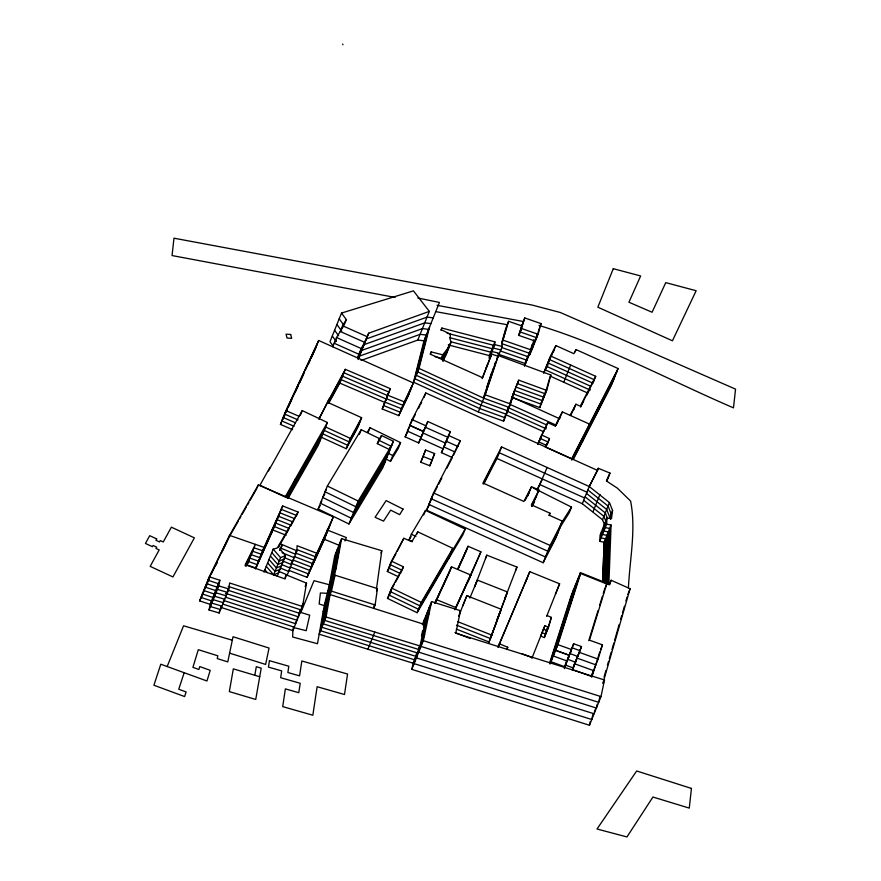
<?xml version="1.0" encoding="UTF-8"?>
<svg xmlns="http://www.w3.org/2000/svg" width="881" height="881" viewBox="0 0 881 881"><rect width="100%" height="100%" fill="white"/><g stroke="black" fill="none" stroke-linecap="round" stroke-linejoin="round"><path stroke-width="1.32" d="M291.49 562.023L291.435 564.578L282.944 561.065M295.631 551.693L295.587 554.259L281.028 548.224L279.684 550.24M278.792 571.384L287.283 574.897L296.963 550.823L297.062 545.691L316.731 553.246L307.051 577.319L288.616 570.249M494.88 341.828L489.34 355.583L489.263 358.413L494.792 344.647L494.88 341.828L441.866 328.051L440.952 330.353M490.64 354.966L490.728 352.147L450.973 341.817M602.648 581.548L604.157 542.233L611.073 525.032L606.624 524.14L599.708 541.341L604.157 542.233L602.703 581.504M603.937 582.121L605.533 538.787L601.095 537.906L601.47 531.772M605.17 582.748L606.921 535.351L602.472 534.459L602.846 528.325M606.403 583.365L608.297 531.904L603.859 531.023L604.234 524.889M607.637 583.993L609.685 528.468L605.236 527.587L605.621 521.453M608.87 584.621L611.073 525.032M599.708 541.341L600.082 535.207L606.998 518.006L611.502 518.645L612.57 510.484L609.454 502.588L589.246 486.521L501.586 446.931L482.986 483.019L523.909 501.465L531.507 486.697L538.985 490.067L532.003 506.135M606.624 524.14L606.998 518.006M628.417 587.726C629.805 559.072 636.203 529.547 630.609 501.058L617.383 488.151L606.425 480.971L609.982 473.075L598.32 468.307L597.395 470.608M210.174 604.344L199.624 600.875L209.304 576.802L219.854 580.26L210.174 604.344L209.05 610.004L219.193 613L219.49 610.621M220.724 608.364L221.021 605.996M223.642 600.302L223.345 602.681L213.202 599.686L214.325 594.025L203.775 590.556L206.749 584.466M226.406 593.42L226.109 595.798L215.966 592.803L217.089 587.142L206.539 583.685L210.107 576.372M227.937 588.794L227.485 592.351L217.343 589.367L218.477 583.696L207.916 580.238L228.179 538.82L238.2 521.244M219.193 613L228.873 588.915L229.611 582.98L302.546 606.513L292.866 630.587L292.646 637.007L317.479 643.714L324.252 605.599L329.362 584.753L334.703 555.878L341.608 538.676L381.803 550.724L376.561 588.277M610.478 519.361L611.194 513.931L608.066 506.024L587.869 489.968M374.315 604.377L373.753 608.397L424.587 624.486L418.739 652.16L596.393 708.06L597.197 704.227M330.067 594.576L373.753 608.397L375.13 604.961L377.42 588.596L335.033 575.183L333.646 578.619M295.983 621.656L295.631 623.715L223.994 600.6M297.536 617.185L297.018 620.268L225.382 597.164M298.747 614.773L298.395 616.832L225.459 593.298M301.511 607.901L301.159 609.949L228.223 586.416M302.546 606.513L306.522 583.145L286.27 574.853L284.882 578.288M254.807 675.264L256.316 666.686L261.216 668.161L255.732 699.459L229.335 691.607L233.322 668.866L259.719 676.729M422.384 624.552L431.602 601.624L460.521 610.72L455.774 633.186L604.498 679.989L600.996 696.596L589.477 725.25L411.823 669.362L413.123 663.206L319.175 634.199L326.08 616.997L331.168 588.398L336.267 567.551L341.608 538.676M323.151 611.777L331.454 591.129L335.033 575.183M336.079 552.431C332.258 578.839 324.252 604.333 320.552 630.752L414.499 659.77M337.467 548.995C333.646 575.392 325.629 600.897 321.939 627.316L415.887 656.323L416.46 653.636M338.844 545.559C335.022 571.956 327.016 597.461 323.316 623.88L417.275 652.887M340.231 542.112C336.41 568.52 328.393 594.014 324.704 620.433L418.651 649.451L419.224 646.753M209.05 610.004L218.73 585.931L219.854 580.26M229.611 653.151L233.025 636.743L269.046 648.042L265.633 664.439L229.611 653.151L227.783 661.895L217.244 658.592L217.816 655.816L198.313 649.693L192.906 667.335L198.886 669.472L199.767 666.587L210.218 670.342L206.947 680.991L160.794 664.219L153.911 685.242L184.625 696.563L186.122 691.959L178.755 689.239L184.129 672.82M423.365 625.081L424.686 618.814M424.587 624.486L426.988 613.088M411.823 669.362L423.343 640.696L431.602 601.624M589.477 725.25L590.281 721.429M592.858 714.414L591.779 719.524L414.125 663.635L415.425 657.479M594.356 712.509L594.895 709.954M599.774 697.212L598.695 702.322L421.041 646.434L429.3 607.35M417.726 651.742L416.427 657.898L594.091 713.786M421.492 635.994L422.627 630.62M591.867 677.071L595.787 664.836L576.89 658.052L575.59 662.248L568.047 659.44L569.06 655.233L555.581 650.244L580.436 572.628L609.784 584.367L611.117 580.238L630.102 588.728L602.956 683.094M564.358 668.613L573.674 643.769L581.504 646.588L572.364 670.265M568.047 659.44L569.082 655.178L555.57 650.387L578.31 579.246M514.757 390.217L510.484 403.972L503.58 421.173L478.295 411.978L413.486 382.167L424.003 340.793L439.421 302.447L417.858 297.998M425.391 337.357L414.863 378.731L479.671 408.542L504.956 417.737L506.652 412.253M426.778 333.921L416.25 375.295L481.059 405.095L506.344 414.29L508.381 407.716L546.363 424.807M428.155 330.474L417.627 371.848L482.436 401.659L507.72 410.854L509.427 405.37M413.486 382.167L419.015 368.412L429.543 327.038M511.839 397.375L539.789 407.595L541.165 402.463M542.553 399.016L541.165 404.159L513.227 393.928L518.755 380.174L546.694 390.393L539.789 407.595M544.282 394.292L542.553 400.712L514.603 390.492M546.011 389.567L543.929 397.276L515.991 387.056M549.127 379.711L545.317 393.84L517.367 383.609M546.694 390.393L550.856 374.987L498.305 355.572L483.823 398.223L509.108 407.418L511.145 400.833L509.758 404.28L556.318 425.237M286.27 574.853L285.103 578.982L245.303 564.699L255.391 544.37L247.098 565.007M518.601 335.353L524.757 317.942L541.055 323.602L538.06 334.251L529.767 354.889L531.43 348.975M537.3 334.031L535.296 341.134L518.986 335.463L521.981 324.814M523.369 321.378L520.374 332.027L536.683 337.687L539.348 328.228M518.986 335.463L524.757 317.942M524.481 365.824L525.902 360.781M527.642 356.078L525.505 363.644L497.732 353.986M527.961 356.42L526.893 360.208L500.375 350.979M529.69 351.728L528.27 356.772L501.763 347.543M532.146 344.504L529.657 353.325L501.884 343.656L507.214 324.748L435.732 311.621M524.591 365.945L531.045 349.889L533.886 339.802M531.144 351.453L533.148 344.35M532.531 348.017L534.525 340.914M533.908 344.57L535.582 338.656M501.917 342.059L505.837 328.195M498.073 356.794L502.214 346.475L501.884 343.656L508.601 321.312L522.488 326.146M544.359 637.569L548.511 627.239L544.821 625.763L540.67 636.082L544.359 637.569L546.848 628.946M547.872 626.732L545.746 634.122L542.046 632.646M548.511 627.239L551.352 617.394L547.002 615.489M604.047 677.037L605.93 670.485M607.438 665.243L608.573 661.312M609.322 658.691L611.205 652.138M611.965 649.517L613.848 642.965M614.608 640.344L619.123 624.607M620.631 619.365L621.766 615.434M622.526 612.813L624.409 606.26M625.917 601.018L627.052 597.087M445.951 353.182L442.945 361.254L449.178 345.154L451.127 342.158L450.081 339.075L450.4 334.119L441.238 329.78L441.866 328.051M449.178 345.154L445.709 354.382L441.601 359.602M448.473 347.499L442.725 354.812L431.15 351.893L430.446 354.239L482.612 377.729M496.917 359.019L497.776 356.177L491.719 354.096L486.191 367.851M507.071 649.429L507.731 647.238L499.351 643.78L497.963 647.216L529.756 571.67L559.611 583.806L546.627 616.392M588.772 640.674L598.012 610.61M599.62 605.39L602.439 596.239M603.243 593.618L604.443 589.697M578.013 580.205L580.623 573.52L606.745 583.971L589.466 640.168L602.472 644.848L598.089 659.109L591.173 676.311L572.287 669.516L574.588 663.778L593.475 670.573L591.525 676.696M595.787 664.836L599.774 651.874M503.58 421.173L505.617 414.599L543.599 431.69M574.588 663.778L573.289 667.974L565.745 665.177L566.78 660.915L553.279 655.971L578.134 578.365M509.758 404.28L511.63 398.3M511.52 399.644L513.381 393.664M580.623 573.52L557.882 644.65L550.052 663.999M549.678 662.82L571.218 595.567L580.436 572.628M549.909 663.558L573.52 589.83M575.822 584.092L550.966 661.708L564.468 666.642L573.674 643.769M486.852 387.034L491.499 373.126M484.01 396.241L493.305 368.423M484.132 396.604L495.54 362.454L494.615 364.745M478.295 411.978L485.2 394.776L498.305 355.572M488.669 642.877L507.5 591.988L477.348 580.072L469.848 598.078M499.879 612.724L490.497 638.582L456.457 625.147M456.336 629.089L489.12 642.018L501.256 609.278L466.853 595.71L458.627 616.116M507.5 591.988L497.104 619.596L501.256 609.278M420.81 462.228L425.589 450.004L434.619 453.55L429.84 465.785L420.81 462.228L425.589 450.004M598.32 468.307L589.246 486.521L582.33 503.723L602.538 519.79L604.762 525.428M292.635 429.686L280.433 424.389L285.973 410.634L318.68 340.484L413.365 382.949L407.837 396.714L398.785 415.623L382.233 409.004L390.294 388.664L345.319 369.326L319.087 418.398M382.233 409.004L390.294 388.664M504.725 598.86L516.96 567.078L486.819 555.162L474.584 586.955L477.348 580.072M482.292 378.103L487.578 364.415M482.182 378.687L491.719 354.096M531.937 658.184L544.821 625.763M344.967 541L346.332 537.564L327.181 529.966M512.114 396.769L518.755 380.174M167.159 666.565L183.556 625.785L232.298 640.234M227.265 541.121L229.567 535.384L258.287 484.979L333.359 516.795L323.679 540.879L307.051 577.319M257.362 487.27L258.287 484.979M314.539 350.803L315.916 347.367L305.586 369.513M316.378 346.222L318.68 340.484M268.507 470.939L302.238 410.601L327.413 422.495L318.184 445.423L288.296 498.018M300.399 415.182L302.238 410.601M361.078 360.45L417.803 340.055L429.333 311.389L413.431 290.862L341.509 313.063L329.979 341.729L333.205 346.123M332.798 346.707L336.487 337.533L343.403 326.399M341.509 313.063L346.343 319.649L342.555 325.75L340.253 331.476L364.58 342.313L368.732 333.172L429.333 311.389M344.493 324.241L346.343 319.649M246.823 564.908L255.765 568.014L264.058 547.376L229.567 535.384L209.304 576.802M255.501 568.939L272.978 530.021L282.658 505.936L298.141 512.081L290.686 526.056M287.635 498.172L295.476 478.68L327.413 422.495M329.054 398.906L318.955 419.4M328.723 403.201L339.791 383.092L345.319 369.326M263.948 572.099L273.165 549.16L277.306 547.971L298.141 512.081M278.528 547.123L279.905 543.687L296.963 550.823M280.103 550.515L282.405 544.788L279.74 548.819L285.521 555.603L277.218 576.24M357.543 357.719L361.232 348.546L366.43 338.91L427.021 317.127L433.232 317.865M358.127 359.547L368.732 333.172M266.249 566.362L273.661 574.819L280.576 557.629L285.521 555.603M393.433 441.293L389.215 449.431L377.31 443.639L378.687 440.203L381.517 435.5L393.433 441.293L382.828 467.668L348.964 523.975L318.129 508.965L327.347 486.037L361.21 429.719L379.711 438.727M321.565 437.35L346.244 448.704L350.396 438.386L361.651 417.704L327.666 402.342L343.931 372.773L388.906 392.1L383.62 405.568L400.172 412.187L409.213 393.267M361.651 417.704L357.499 428.023L346.244 448.704M359.371 434.311L361.21 429.719M305.134 586.581L306.522 583.145M368.17 432.318L370.02 427.737L400.591 442.614L398.289 448.352L390.503 461.303L385.614 458.924M298.923 613.749L300.3 610.313L299.782 613.385L228.146 590.281M301.687 606.866L303.064 603.43M380.603 437.791L381.517 435.5M348.964 523.975L358.193 501.036L392.045 444.729M336.267 567.551L329.362 584.753L314.032 580.678L300.85 612.46L309.705 615.18L306.203 630.686L293.395 627.503L292.866 630.587L221.23 607.483M334.273 576.152L327.358 593.353L320.387 592.968L319.164 604.003L324.252 605.599L332.555 584.962M398.785 415.623L404.313 401.868L413.365 382.949M430.236 354.195L431.15 351.893M390.503 461.303L392.805 455.565L400.591 442.614M448.44 436.227L450.29 431.646L427.792 421.503L418.695 442.945L405.15 436.855L412.077 419.576L425.787 392.97L597.549 470.421L589.279 486.466M423.948 397.551L425.787 392.97M434.917 356.629L441.348 358.248L442.725 354.812M451.127 342.158L445.588 355.924L443.65 358.919M418.695 442.945L427.792 421.503M380.878 553.026L381.803 550.724M376.495 590.887L377.42 588.596M398.124 576.57L387.321 571.483L391.472 561.153L403.817 538.291L411.856 541.672L417.77 531.838L452.845 548.367L448.693 558.686L417.131 612.713L387.497 598.419L391.649 588.101L403.465 566.824L391.472 561.153M432.318 459.276L434.619 453.55M429.84 465.785L432.153 460.047L423.122 456.49M403.817 538.291L397.232 551.352M452.184 457.492L441.414 452.647L450.29 431.646M441.414 452.647L445.18 444.31M447.944 437.439L445.643 443.176L423.144 433.034L420.997 437.218L407.429 431.106L409.302 427.472M412.473 541.617L409.026 539.998L411.339 534.271L425.534 510.407L465.201 529.085L462.899 534.822L448.693 558.686M367.895 649.231L374.81 632.04M423.695 514.989L425.534 510.407M402.54 569.115L403.465 566.824M416.845 534.139L417.77 531.838M538.985 490.067L531.386 504.813L550.052 513.238L549.072 515.154L562.574 521.244L555.636 538.511L543.17 562.728L426.558 510.198L433.507 492.931L460.323 440.775L448.363 435.379M453.616 455.059L460.323 440.775M506.289 327.049L508.601 321.312M417.131 612.713L421.272 602.395L452.845 548.367M539.679 327.049L541.055 323.602M508.381 407.716L506.993 411.152L546.198 428.805M511.608 399.688L512.533 397.397M422.792 624.662L431.084 604.025M423.662 626.776L429.19 613.022M449.222 572.562L451.524 566.835L470.773 575.007L455.18 609.575M413.123 663.206L424.642 634.54M483.922 483.724L496.95 458.461L501.586 446.931M465.289 553.136L468.053 546.253L480.905 551.836L468.009 581.878M573.366 459.265L611.183 385.735L618.099 368.544L576.009 349.581L573.894 353.688L555.9 345.583L550.559 355.968L543.643 373.17L547.795 365.086M553.136 352.466L554.512 349.019L549.171 359.415L594.301 379.744L580.766 406.064M554.975 347.874L555.9 345.583M549.469 378.423L550.856 374.987M459.596 613.011L460.521 610.72M462.701 606.029L466.853 595.71L470.223 597.054L469.21 596.635M485.431 558.598L486.819 555.162M537.718 444.101L547.729 422.649L555.151 425.997L562.408 411.89L589.521 424.113L582.605 441.304M575.095 351.871L576.009 349.581M563.752 382.233L570.668 365.031M545.416 428.375L547.729 422.649M547.244 444.332L549.083 439.74M527.785 495.937L531.507 486.697M556.781 424.08L559.083 418.354M560.558 416.471L559.644 418.761L511.993 397.1M562.408 411.89L555.459 426.162M537.124 490.706L547.145 467.47M573.586 409.962L575.888 404.236L580.304 406.218L595.688 376.308L550.559 355.968M515.583 570.514L516.96 567.078M504.648 598.827L506.024 595.391M595.688 376.308L592.924 383.18L547.795 362.851L551.947 354.768M549.138 515.528L550.052 513.238M525.605 581.989L529.756 571.67M506.806 649.528L507.731 647.238M543.17 562.728L550.118 545.46L562.574 521.244M559.16 528.655L561.461 522.918L571.505 507.115L536.97 489.759L542.498 479M571.505 507.115L569.203 512.852L558.961 528.952M555.459 594.124L559.611 583.806M593.045 511.674L599.961 494.472M551.352 617.394L547.134 630.686L543.434 629.199M607.218 479.958L609.982 473.075M602.538 519.79L609.454 502.588M612.57 510.484L609.806 517.367L606.69 509.471L586.482 493.404M575.051 662.633L581.504 646.588M604.906 588.552L606.745 583.971M609.278 584.83L611.117 580.238M600.633 649.429L602.472 644.848M627.801 594.466L630.102 588.728M603.122 683.425L604.498 679.989M498.183 646.863L526.992 578.553M434.884 603.033L451.524 566.835M480.905 551.836L454.893 609.751M282.658 505.936L262.67 550.812L253.728 547.707M255.765 568.014L275.742 523.138L288.847 528.336M606.568 481.026L608.595 476.522M457.569 569.39L468.053 546.253M457.834 569.181L466.677 549.689M458.109 568.972L464.739 554.347M333.359 516.795L315.343 556.682L296.908 549.601M330.584 523.677L313.966 560.118L295.531 553.048M329.208 527.113L312.579 563.565L294.144 556.484M327.82 530.56L311.202 567.001L292.767 559.92M326.444 533.996L309.815 570.436L291.38 563.366M325.056 537.432L308.438 573.883L290.003 566.802M450.147 570.271L435.016 603.011L436.392 599.576L455.719 607.516L470.773 575.007M435.313 602.813L448.759 573.707M317.303 343.92L284.585 414.07L298.009 419.896M291.237 400.282L283.197 417.506L295.399 422.803M292.382 397.816L304.441 371.98M286.986 409.874L281.821 420.953L294.023 426.25M288.131 407.407L292.151 398.796M295.025 392.64L298.461 385.261M299.617 382.806L303.626 374.183M308.218 364.338L309.947 360.648M311.092 358.193L313.955 352.037M280.433 424.389L285.026 414.544M411.978 386.396L402.936 405.304L386.385 398.686M410.601 389.831L401.549 408.74L385.008 402.132M211.308 573.938L217.266 561.759M222.034 552.013L226.802 542.267M209.326 578.597L205.152 587.12L215.713 590.578L214.579 596.25L224.721 599.234M215.878 565.195L217.078 562.761M207.751 583.035L202.388 594.003L212.938 597.461L211.814 603.122L221.957 606.117M203.985 591.349L201 597.439L211.561 600.897L210.438 606.568L220.58 609.553M199.624 600.875L203.203 593.574M245.105 565.745L254.014 547.806M245.502 565.591L252.627 551.242M245.909 565.448L251.25 554.689M246.306 565.305L249.863 558.125M246.107 566.351L248.486 561.56M545.713 446.81L548.169 442.042L540.02 438.375L546.341 426.085M570.161 415.38L575.888 404.236M570.492 415.48L574.5 407.672M458.021 446.502L446.017 441.172L447.977 437.372L425.457 427.296L423.298 431.481L409.731 425.369L415.38 414.422M418.497 408.377L419.741 405.954M420.336 404.82L421.581 402.397M405.15 436.855L407.639 432.02M420.997 437.218L423.155 433.034M445.158 444.112L443.716 446.909L454.486 451.766M437.439 486.532L431.161 498.734L547.817 551.198M438.683 484.11L441.799 478.042M446.755 468.406L452.405 457.426M431.976 498.393L428.86 504.461L545.471 556.99L557.937 532.785M426.558 510.198L429.675 504.13M483.129 483.999L499.285 452.658M549.381 360.516L546.407 366.298L590.281 386.065M548.588 362.807L545.02 369.734L590.149 390.063M541.518 436.227L538.643 441.81L546.782 445.478M537.828 444.134L540.703 438.551M525.076 500.452L529.195 492.424M580.612 407.11L583.685 401.13M586.768 395.151L589.841 389.171M531.419 506.013L536.683 495.805M618.099 368.544L571.659 458.836L545.262 446.942L549.546 438.595L541.408 434.928M571.505 459.882L616.711 371.98M571.967 459.728L615.334 375.416M572.43 459.574L613.947 378.863M572.903 459.419L612.57 382.299M547.773 551.264L560.272 526.981M357.917 357.598L361.816 350.374L422.417 328.591L428.618 329.329M358.215 358.512L359.514 356.1L420.105 334.328L426.316 335.066M395.932 553.764L390.085 564.6L402.088 570.26L400.767 572.628M390.646 564.424L388.697 568.036L400.701 573.707M387.321 571.483L389.92 566.659M532.201 506.234L534.624 501.73M360.274 421.14L349.008 441.822L324.34 430.468M358.886 424.576L347.632 445.268L321.719 433.342M327.589 403.421L342.555 376.209L387.53 395.536M328.161 403.311L341.167 379.645L386.142 398.983M394.203 584.444L390.261 591.536L419.896 605.831L451.457 551.803M395.514 582.088L399.456 574.996M390.856 591.437L388.884 594.983L418.508 609.267L450.081 555.25M387.497 598.419L390.779 592.506M269.894 467.503L259.939 485.222L285.147 497.071L295.476 478.68M286.072 497.049L325.1 428.232M286.997 497.038L322.798 433.959M287.272 498.172L320.497 439.696M239.533 518.898L240.876 516.552M242.209 514.207L246.217 507.17M247.55 504.835L248.894 502.489M250.226 500.144L256.9 488.415M279.2 545.956L289.331 528.402M409.026 539.998L411.064 536.595M450.995 552.96L465.201 529.085M326.455 489.418L325.045 491.763L355.88 506.773L389.743 450.466M324.858 493.977L322.743 497.501L353.578 512.511L387.442 456.193M321.851 500.882L320.431 503.238L351.277 518.237L385.129 461.93M318.129 508.965L320.244 505.452M377.31 443.639L380.14 438.936M367.19 432.439L370.02 427.737M336.245 339.945L334.185 343.26L358.919 354.272L364.117 344.636L424.719 322.853L430.919 323.602M449.739 345.605L447.085 350.935L441.348 358.248M446.414 352.037L448.363 349.041M446.975 352.477L442.68 359.911M284.134 559.05L279.189 561.065L271.777 552.607M282.757 562.485L277.812 564.501L270.401 556.043M281.369 565.921L276.425 567.948L269.013 559.49M279.982 569.368L275.048 571.384L267.637 562.926M273.661 574.819L278.605 572.804M342.687 44.05L342.907 44.777M417.803 340.055L424.003 340.793M395.117 297.426L172.059 255.556L173.975 238.189L532.003 305.024L560.305 312.491L735.547 389.138L733.477 407.859C668.899 380.052 606.348 346.013 538.996 325.419M437.02 305.3L523.534 321.543M494.792 344.647L502.214 346.475M500.837 349.911L493.404 348.094L493.492 345.264L447.108 333.216M499.45 353.347L492.027 351.53L492.105 348.7L449.706 337.687M448.264 344.911L489.34 355.583M218.73 585.931L228.873 588.915M326.08 616.997L420.039 646.004M423.343 640.696L600.996 696.596M331.454 591.129L375.13 604.961M222.618 604.036L294.254 627.151M521.75 328.58L538.06 334.251M503.26 340.22L531.045 349.889M252.351 551.143L261.294 554.248L279.894 512.819L294.188 518.491M250.964 554.59L259.906 557.695L278.506 516.255L292.8 521.926M249.587 558.025L258.529 561.131L277.13 519.702L291.424 525.362M248.2 561.461L257.142 564.578M557.882 644.65L571.373 649.506L570.348 653.713L577.892 656.51L579.202 652.314L598.089 659.109M485.2 394.776L510.484 403.972M572.65 647.976L580.205 650.773M522.081 653.768L532.168 657.689M457.834 621.711L491.884 635.135M454.948 632.525L470.08 638.494M281.27 509.372L296.765 515.517M274.354 526.574L287.459 531.772M272.978 530.021L286.083 535.219M387.772 395.25L404.313 401.868M323.889 539.084L340.176 545.713M282.063 552.673L294.199 557.706M284.321 557.618L292.822 561.142M281.557 564.501L290.047 568.025M280.18 567.937L288.671 571.461M339.791 383.092L384.766 402.419M285.973 410.634L299.386 416.46M342.555 325.75L366.892 336.586M336.487 337.533L361.232 348.546M550.735 376.374L587.517 392.937M499.252 452.724L586.977 492.204M412.077 419.576L425.644 425.688M496.95 458.461L584.632 498.007M409.775 425.303L423.332 431.415M540.196 484.737L582.33 503.723M533.468 488.184L535.802 489.23M420.843 438.76L443.341 448.903M433.507 492.931L550.118 545.46M419.015 368.412L483.823 398.223M325.717 427.032L350.396 438.386M411.339 534.271L415.92 536.43M391.649 588.101L421.272 602.395M378.687 440.203L390.602 445.995M387.915 453.186L392.805 455.565M327.347 486.037L358.193 501.036M585.105 496.84L605.302 512.907L607.538 518.546M583.718 500.287L603.914 516.343L606.15 521.993M273.165 549.16L280.576 557.629M264.873 569.809L267.339 572.628M339.196 318.79L344.031 325.386M336.894 324.527L341.729 331.124M334.593 330.254L338.623 335.749M332.28 335.991L336.311 341.487M691.442 788.429L689.272 808.108L652.942 797.03L626.953 836.95L597.021 828.999L636.666 770.974L691.442 788.429M269.421 660.695L268.463 667.126L281.689 670.893L280.676 677.709L300.212 683.282L298.791 692.708L285.356 688.876L282.702 706.628L312.843 715.229L317.127 686.717L344.493 694.514L347.566 674.042L301.831 660.981L299.584 675.859L287.867 672.511L288.814 666.223L269.421 660.695M613.275 268.683L597.847 307.194L672.434 340.793L696.155 290.719L665.75 282.636L652.094 312.248L628.935 302.227L640.652 275.962L613.275 268.683M156.697 538.919L155.959 540.284L159.527 541.947L160.265 540.593L163.249 541.969L171.377 527.168L194.382 537.851L172.929 576.945L150.177 566.373L159.197 549.92L155.959 548.423L156.664 547.134L153.107 545.482L152.435 546.694L145.453 543.445L149.715 535.681L156.697 538.919M403.046 509.064L399.677 514.68L390.668 510.132L383.521 521.123L375.086 517.279L386.153 500.595L403.046 509.064M290.675 334.483L286.05 334.163L287.052 338.04L291.677 338.359L290.675 334.483"/></g></svg>
